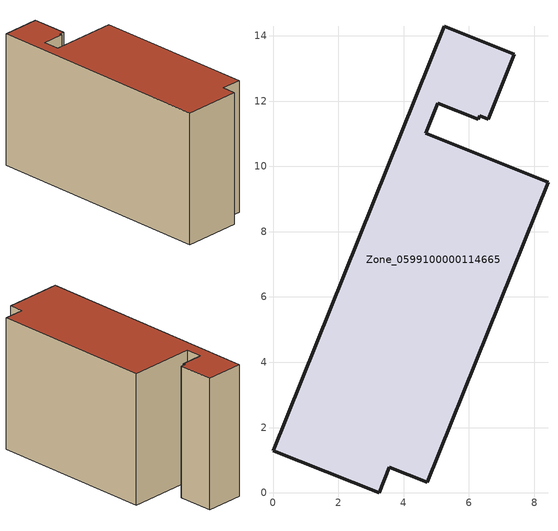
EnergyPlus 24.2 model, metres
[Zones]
Zone_0599100000114665
 floor ground (C_G): 5.05,11.93 4.68,11.02 8.42,9.52 4.72,0.32 3.56,0.79 3.25,0 0,1.3 5.25,14.3 7.39,13.44 6.6,11.45 6.33,11.55 6.28,11.44 z7.19
 wall outside (C_F): 4.68,11.02 5.05,11.93 6.28,11.44 6.33,11.55 6.6,11.45 7.39,13.44 5.25,14.3 0,1.3 3.25,0 3.56,0.79 4.72,0.32 8.42,9.52 4.68,11.02 z7.19:15.21
 roof outside (C_R): 6.28,11.44 6.33,11.55 6.6,11.45 7.39,13.44 5.25,14.3 0,1.3 3.25,0 3.56,0.79 4.72,0.32 8.42,9.52 4.68,11.02 5.05,11.93 z15.21
[BUILDING]
Pand.0599100000114665: North Axis=0; Terrain=City; Loads Convergence Tolerance Value=0.04; Temperature Convergence Tolerance Value=0.4; Solar Distribution=FullExterior; Maximum Number of Warmup Days=25; Minimum Number of Warmup Days=1
[Site:Location]
Rotterdam.The.Hague.AP_ZH_NLD Design_Conditions: Latitude=51.96; Longitude=4.45; Time Zone=1; Elevation=-4.5
[SITE:GROUNDTEMPERATURE:BUILDINGSURFACE]
18, 18, 18, 18, 18, 18, 18, 18, 18, 18, 18, 18
[MATERIAL] Thermal Absorptance=0.9; Solar Absorptance=0.7; Visible Absorptance=0.7
Name | Roughness | Thickness | Conductivity | Density | Specific Heat
G.TI.1975-1991 | MediumSmooth | 0.15 | 0.288461 | 540 | 1210
F.TI.1975-1991 | Rough | 0.3 | 0.230769 | 1920 | 840
R.TI.1975-1991 | MediumRough | 0.2 | 0.153846 | 1500 | 1000
[CONSTRUCTION]
C_G: G.TI.1975-1991
C_F: F.TI.1975-1991
C_R: R.TI.1975-1991
[ZONE]
Zone_0599100000114665: Type=1; Multiplier=1; Ceiling Height=Autocalculate; Volume=Autocalculate; Floor Area=autocalculate; Part of Total Floor Area=Yes
[ZONEINFILTRATION:DESIGNFLOWRATE]
Infil_Zone_0599100000114665: Zone or ZoneList or Space or SpaceList=Zone_0599100000114665; Schedule=AlwaysOn; Design Flow Rate Calculation Method=Flow/Area; Flow Rate per Floor Area=0.003; Constant Term Coefficient=1; Temperature Term Coefficient=0; Velocity Term Coefficient=0; Velocity Squared Term Coefficient=0
[HVACTEMPLATE:ZONE:IDEALLOADSAIRSYSTEM]
Zone_0599100000114665: Maximum Heating Supply Air Temperature=50; Minimum Cooling Supply Air Temperature=13; Maximum Heating Supply Air Humidity Ratio=0.0156; Minimum Cooling Supply Air Humidity Ratio=0.0077; Heating Limit=NoLimit; Cooling Limit=NoLimit; Dehumidification Control Type=ConstantSensibleHeatRatio; Cooling Sensible Heat Ratio=0.7; Dehumidification Setpoint=60; Humidification Control Type=None; Humidification Setpoint=30; Outdoor Air Method=None; Outdoor Air Flow Rate per Person=0.00944; Outdoor Air Flow Rate per Zone Floor Area=0; Outdoor Air Flow Rate per Zone=0; Demand Controlled Ventilation Type=None; Outdoor Air Economizer Type=NoEconomizer; Heat Recovery Type=None; Sensible Heat Recovery Effectiveness=0.7; Latent Heat Recovery Effectiveness=0.65
[ZONECONTROL:THERMOSTAT]
ThermostatControl_Zone_0599100000114665: Zone or ZoneList=Zone_0599100000114665; Control Type Schedule=DualSetpointControlType; Control 1=Thermostat_Zone_0599100000114665; Temperature Difference Between Cutout And Setpoint=0
[THERMOSTATSETPOINT:DUALSETPOINT]
Thermostat_Zone_0599100000114665: Heating Setpoint Temperature Schedule=HeatingSetpoint_Zone_0599100000114665; Cooling Setpoint Temperature Schedule=CoolingSetpoint_Zone_0599100000114665
[SCHEDULE:COMPACT]
HeatingSetpoint_Zone_0599100000114665: Through: 12/31, For: AllDays, Until: 24:00, 21
CoolingSetpoint_Zone_0599100000114665: Through: 12/31, For: AllDays, Until: 24:00, 24
DualSetpointControlType: Through: 12/31, For: AllDays, Until: 24:00, 4
AlwaysOn: Through: 12/31, For: AllDays, Until: 24:00, 1
